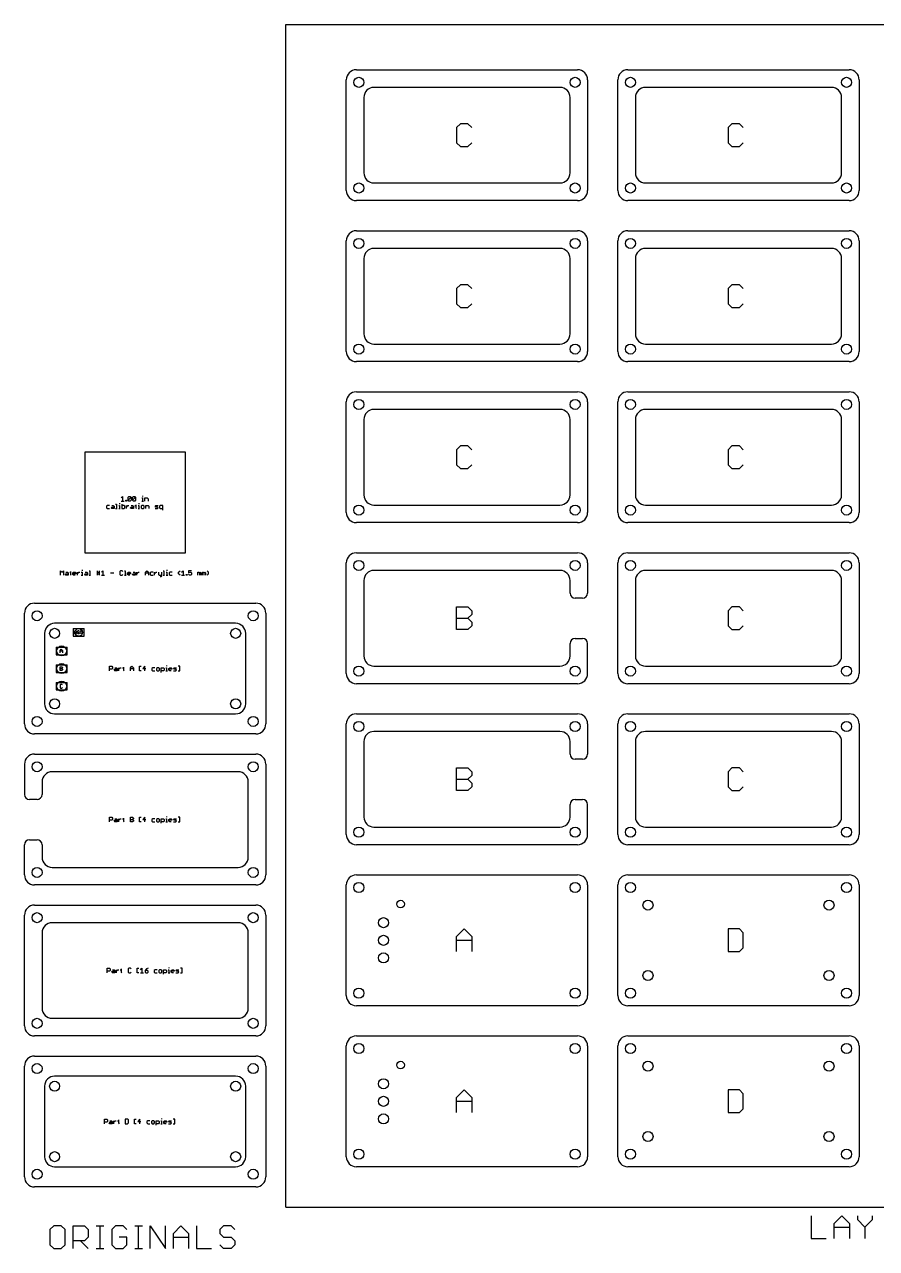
# Model space of a CAD drawing. Extents: x -2.6 to 11.8, y -0.4 to 11.8.
# Drawn here: x -2.6 to 5.87, y -0.41 to 11.75 of the extents above; entities that cross this region are included whole.
import ezdxf

# ---------------------------------------------------------------- set-up
doc = ezdxf.new("R2010")
doc.units = 0
for name, color, linetype in [('20', 7, 'CONTINUOUS'), ('47', 140, 'CONTINUOUS'), ('48', 82, 'CONTINUOUS'), ('49', 53, 'CONTINUOUS')]:
    doc.layers.add(name, color=color, linetype=linetype)

msp = doc.modelspace()

# ---------------------------------------------------------------- linework, layer by layer
at = {"layer": '20'}
for p, q in [((0.6, 10.1), (0.6, 11.2)), ((0.7, 11.3), (2.9, 11.3)), ((3, 11.2), (3, 10.1)), ((3.3, 10.1), (3.3, 11.2)), ((3.4, 11.3), (5.6, 11.3)), ((5.7, 11.2), (5.7, 10.1)), ((2.725, 11.125), (0.875, 11.125)), ((5.425, 11.125), (3.575, 11.125)), ((0.775, 11.025), (0.775, 10.275)), ((2.825, 10.275), (2.825, 11.025)), ((3.475, 11.025), (3.475, 10.275)), ((5.525, 10.275), (5.525, 11.025)), ((0.875, 10.175), (2.725, 10.175)), ((3.575, 10.175), (5.425, 10.175)), ((2.9, 10), (0.7, 10)), ((5.6, 10), (3.4, 10)), ((0.7, 9.7), (2.9, 9.7)), ((3.4, 9.7), (5.6, 9.7)), ((0.6, 8.5), (0.6, 9.6)), ((2.725, 9.525), (0.875, 9.525)), ((3, 9.6), (3, 8.5)), ((3.3, 8.5), (3.3, 9.6)), ((5.425, 9.525), (3.575, 9.525)), ((5.7, 9.6), (5.7, 8.5)), ((0.775, 9.425), (0.775, 8.675)), ((2.825, 8.675), (2.825, 9.425)), ((3.475, 9.425), (3.475, 8.675)), ((5.525, 8.675), (5.525, 9.425)), ((0.875, 8.575), (2.725, 8.575)), ((3.575, 8.575), (5.425, 8.575)), ((2.9, 8.4), (0.7, 8.4)), ((5.6, 8.4), (3.4, 8.4)), ((0.7, 8.1), (2.9, 8.1)), ((3.4, 8.1), (5.6, 8.1)), ((0.6, 6.9), (0.6, 8)), ((2.725, 7.925), (0.875, 7.925)), ((3, 8), (3, 6.9)), ((3.3, 6.9), (3.3, 8)), ((5.425, 7.925), (3.575, 7.925)), ((5.7, 8), (5.7, 6.9)), ((0.775, 7.825), (0.775, 7.075)), ((2.825, 7.075), (2.825, 7.825)), ((3.475, 7.825), (3.475, 7.075)), ((5.525, 7.075), (5.525, 7.825)), ((0.875, 6.975), (2.725, 6.975)), ((3.575, 6.975), (5.425, 6.975)), ((2.9, 6.8), (0.7, 6.8)), ((5.6, 6.8), (3.4, 6.8)), ((0.7, 6.5), (2.9, 6.5)), ((3.4, 6.5), (5.6, 6.5)), ((0.6, 5.3), (0.6, 6.4)), ((2.725, 6.325), (0.875, 6.325)), ((3, 6.4), (3, 6.1)), ((3.3, 5.3), (3.3, 6.4)), ((5.425, 6.325), (3.575, 6.325)), ((5.7, 6.4), (5.7, 5.3)), ((0.775, 6.225), (0.775, 5.475)), ((2.825, 6.1), (2.825, 6.225)), ((3.475, 6.225), (3.475, 5.475)), ((5.525, 5.475), (5.525, 6.225)), ((-2.5, 6), (-0.3, 6)), ((2.95, 6.05), (2.875, 6.05)), ((-2.6, 4.8), (-2.6, 5.9)), ((-0.2, 5.9), (-0.2, 4.8)), ((2.825, 5.475), (2.825, 5.6)), ((2.875, 5.65), (2.95, 5.65)), ((3, 5.3), (3, 5.6)), ((0.875, 5.375), (2.725, 5.375)), ((3.575, 5.375), (5.425, 5.375)), ((2.9, 5.2), (0.7, 5.2)), ((5.6, 5.2), (3.4, 5.2)), ((0.7, 4.9), (2.9, 4.9)), ((3.4, 4.9), (5.6, 4.9)), ((0.6, 3.7), (0.6, 4.8)), ((3, 4.8), (3, 4.5)), ((3.3, 3.7), (3.3, 4.8)), ((5.7, 4.8), (5.7, 3.7)), ((-0.3, 4.7), (-2.5, 4.7)), ((0.775, 4.625), (0.775, 3.875)), ((2.725, 4.725), (0.875, 4.725)), ((2.825, 4.5), (2.825, 4.625)), ((3.475, 4.625), (3.475, 3.875)), ((5.425, 4.725), (3.575, 4.725)), ((5.525, 3.875), (5.525, 4.625)), ((-2.6, 4.4), (-2.6, 4.1)), ((-2.5, 4.5), (-0.3, 4.5)), ((-0.2, 4.4), (-0.2, 3.3)), ((2.95, 4.45), (2.875, 4.45)), ((-0.475, 4.325), (-2.325, 4.325)), ((-2.425, 4.225), (-2.425, 4.1)), ((-0.375, 3.475), (-0.375, 4.225)), ((-2.475, 4.05), (-2.55, 4.05)), ((2.875, 4.05), (2.95, 4.05)), ((2.825, 3.875), (2.825, 4)), ((3, 3.7), (3, 4)), ((0.875, 3.775), (2.725, 3.775)), ((3.575, 3.775), (5.425, 3.775)), ((-2.55, 3.65), (-2.475, 3.65)), ((-2.6, 3.3), (-2.6, 3.6)), ((-2.425, 3.6), (-2.425, 3.475)), ((2.9, 3.6), (0.7, 3.6)), ((5.6, 3.6), (3.4, 3.6)), ((-2.325, 3.375), (-0.475, 3.375)), ((0.7, 3.3), (2.9, 3.3)), ((3.4, 3.3), (5.6, 3.3)), ((-0.3, 3.2), (-2.5, 3.2)), ((0.6, 2.1), (0.6, 3.2)), ((3, 3.2), (3, 2.1)), ((3.3, 2.1), (3.3, 3.2)), ((5.7, 3.2), (5.7, 2.1)), ((-2.5, 3), (-0.3, 3)), ((-2.6, 1.8), (-2.6, 2.9)), ((-0.475, 2.825), (-2.325, 2.825)), ((-0.2, 2.9), (-0.2, 1.8)), ((-2.425, 2.725), (-2.425, 1.975)), ((-0.375, 1.975), (-0.375, 2.725)), ((2.9, 2), (0.7, 2)), ((5.6, 2), (3.4, 2)), ((-2.325, 1.875), (-0.475, 1.875)), ((-0.3, 1.7), (-2.5, 1.7)), ((0.6, 0.5), (0.6, 1.6)), ((0.7, 1.7), (2.9, 1.7)), ((3, 1.6), (3, 0.5)), ((3.3, 0.5), (3.3, 1.6)), ((3.4, 1.7), (5.6, 1.7)), ((5.7, 1.6), (5.7, 0.5)), ((-2.5, 1.5), (-0.3, 1.5)), ((-2.6, 0.3), (-2.6, 1.4)), ((-0.2, 1.4), (-0.2, 0.3)), ((2.9, 0.4), (0.7, 0.4)), ((5.6, 0.4), (3.4, 0.4)), ((-0.3, 0.2), (-2.5, 0.2))]:
    msp.add_line(p, q, dxfattribs=at)
for centre, radius in [((0.725, 11.175), 0.05), ((2.875, 11.175), 0.05), ((3.425, 11.175), 0.05), ((5.575, 11.175), 0.05), ((0.725, 10.125), 0.05), ((2.875, 10.125), 0.05), ((3.425, 10.125), 0.05), ((5.575, 10.125), 0.05), ((0.725, 9.575), 0.05), ((2.875, 9.575), 0.05), ((3.425, 9.575), 0.05), ((5.575, 9.575), 0.05), ((0.725, 8.525), 0.05), ((2.875, 8.525), 0.05), ((3.425, 8.525), 0.05), ((5.575, 8.525), 0.05), ((0.725, 7.975), 0.05), ((2.875, 7.975), 0.05), ((3.425, 7.975), 0.05), ((5.575, 7.975), 0.05), ((0.725, 6.925), 0.05), ((2.875, 6.925), 0.05), ((3.425, 6.925), 0.05), ((5.575, 6.925), 0.05), ((0.725, 6.375), 0.05), ((2.875, 6.375), 0.05), ((3.425, 6.375), 0.05), ((5.575, 6.375), 0.05), ((-2.475, 5.875), 0.05), ((-0.325, 5.875), 0.05), ((-2.06, 5.71), 0.0375), ((-2.23, 5.525), 0.05), ((-2.23, 5.35), 0.05), ((0.725, 5.325), 0.05), ((2.875, 5.325), 0.05), ((3.425, 5.325), 0.05), ((5.575, 5.325), 0.05), ((-2.23, 5.175), 0.05), ((-2.475, 4.825), 0.05), ((-0.325, 4.825), 0.05), ((0.725, 4.775), 0.05), ((2.875, 4.775), 0.05), ((3.425, 4.775), 0.05), ((5.575, 4.775), 0.05), ((-2.475, 4.375), 0.05), ((-0.325, 4.375), 0.05), ((0.725, 3.725), 0.05), ((2.875, 3.725), 0.05), ((3.425, 3.725), 0.05), ((5.575, 3.725), 0.05), ((-2.475, 3.325), 0.05), ((-0.325, 3.325), 0.05), ((0.725, 3.175), 0.05), ((2.875, 3.175), 0.05), ((3.425, 3.175), 0.05), ((5.575, 3.175), 0.05), ((1.14, 3.01), 0.0375), ((3.6, 3), 0.05), ((5.4, 3), 0.05), ((-2.475, 2.875), 0.05), ((-0.325, 2.875), 0.05), ((0.97, 2.825), 0.05), ((0.97, 2.65), 0.05), ((0.97, 2.475), 0.05), ((3.6, 2.3), 0.05), ((5.4, 2.3), 0.05), ((0.725, 2.125), 0.05), ((2.875, 2.125), 0.05), ((3.425, 2.125), 0.05), ((5.575, 2.125), 0.05), ((-2.475, 1.825), 0.05), ((-0.325, 1.825), 0.05), ((0.725, 1.575), 0.05), ((2.875, 1.575), 0.05), ((3.425, 1.575), 0.05), ((5.575, 1.575), 0.05), ((-2.475, 1.375), 0.05), ((-0.325, 1.375), 0.05), ((1.14, 1.41), 0.0375), ((3.6, 1.4), 0.05), ((5.4, 1.4), 0.05), ((-2.3, 1.2), 0.05), ((-0.5, 1.2), 0.05), ((0.97, 1.225), 0.05), ((0.97, 1.05), 0.05), ((0.97, 0.875), 0.05), ((3.6, 0.7), 0.05), ((5.4, 0.7), 0.05), ((-2.3, 0.5), 0.05), ((-0.5, 0.5), 0.05), ((0.725, 0.525), 0.05), ((2.875, 0.525), 0.05), ((3.425, 0.525), 0.05), ((5.575, 0.525), 0.05), ((-2.475, 0.325), 0.05), ((-0.325, 0.325), 0.05)]:
    msp.add_circle(centre, radius, dxfattribs=at)
for centre, radius, start, end in [((0.7, 11.2), 0.1, 90, 180), ((2.9, 11.2), 0.1, 0, 90), ((3.4, 11.2), 0.1, 90, 180), ((5.6, 11.2), 0.1, 0, 90), ((0.875, 11.025), 0.1, 90, 180), ((2.725, 11.025), 0.1, 0, 90), ((3.575, 11.025), 0.1, 90, 180), ((5.425, 11.025), 0.1, 0, 90), ((0.875, 10.275), 0.1, 180, 270), ((2.725, 10.275), 0.1, 270, 0), ((3.575, 10.275), 0.1, 180, 270), ((5.425, 10.275), 0.1, 270, 0), ((0.7, 10.1), 0.1, 180, 270), ((2.9, 10.1), 0.1, 270, 0), ((3.4, 10.1), 0.1, 180, 270), ((5.6, 10.1), 0.1, 270, 0), ((0.7, 9.6), 0.1, 90, 180), ((2.9, 9.6), 0.1, 0, 90), ((3.4, 9.6), 0.1, 90, 180), ((5.6, 9.6), 0.1, 0, 90), ((0.875, 9.425), 0.1, 90, 180), ((2.725, 9.425), 0.1, 0, 90), ((3.575, 9.425), 0.1, 90, 180), ((5.425, 9.425), 0.1, 0, 90), ((0.875, 8.675), 0.1, 180, 270), ((2.725, 8.675), 0.1, 270, 0), ((3.575, 8.675), 0.1, 180, 270), ((5.425, 8.675), 0.1, 270, 0), ((0.7, 8.5), 0.1, 180, 270), ((2.9, 8.5), 0.1, 270, 0), ((3.4, 8.5), 0.1, 180, 270), ((5.6, 8.5), 0.1, 270, 0), ((0.7, 8), 0.1, 90, 180), ((2.9, 8), 0.1, 0, 90), ((3.4, 8), 0.1, 90, 180), ((5.6, 8), 0.1, 0, 90), ((0.875, 7.825), 0.1, 90, 180), ((2.725, 7.825), 0.1, 0, 90), ((3.575, 7.825), 0.1, 90, 180), ((5.425, 7.825), 0.1, 0, 90), ((0.875, 7.075), 0.1, 180, 270), ((2.725, 7.075), 0.1, 270, 0), ((3.575, 7.075), 0.1, 180, 270), ((5.425, 7.075), 0.1, 270, 0), ((0.7, 6.9), 0.1, 180, 270), ((2.9, 6.9), 0.1, 270, 0), ((3.4, 6.9), 0.1, 180, 270), ((5.6, 6.9), 0.1, 270, 0), ((0.7, 6.4), 0.1, 90, 180), ((2.9, 6.4), 0.1, 0, 90), ((3.4, 6.4), 0.1, 90, 180), ((5.6, 6.4), 0.1, 0, 90), ((0.875, 6.225), 0.1, 90, 180), ((2.725, 6.225), 0.1, 0, 90), ((3.575, 6.225), 0.1, 90, 180), ((5.425, 6.225), 0.1, 0, 90), ((2.875, 6.1), 0.05, 180, 270), ((2.95, 6.1), 0.05, 270, 0), ((-2.5, 5.9), 0.1, 90, 180), ((-0.3, 5.9), 0.1, 0, 90), ((2.875, 5.6), 0.05, 90, 180), ((2.95, 5.6), 0.05, 0, 90), ((0.875, 5.475), 0.1, 180, 270), ((2.725, 5.475), 0.1, 270, 0), ((3.575, 5.475), 0.1, 180, 270), ((5.425, 5.475), 0.1, 270, 0), ((0.7, 5.3), 0.1, 180, 270), ((2.9, 5.3), 0.1, 270, 0), ((3.4, 5.3), 0.1, 180, 270), ((5.6, 5.3), 0.1, 270, 0), ((0.7, 4.8), 0.1, 90, 180), ((2.9, 4.8), 0.1, 0, 90), ((3.4, 4.8), 0.1, 90, 180), ((5.6, 4.8), 0.1, 0, 90), ((-2.5, 4.8), 0.1, 180, 270), ((-0.3, 4.8), 0.1, 270, 0), ((0.875, 4.625), 0.1, 90, 180), ((2.725, 4.625), 0.1, 0, 90), ((3.575, 4.625), 0.1, 90, 180), ((5.425, 4.625), 0.1, 0, 90), ((-2.5, 4.4), 0.1, 90, 180), ((-0.3, 4.4), 0.1, 0, 90), ((2.875, 4.5), 0.05, 180, 270), ((2.95, 4.5), 0.05, 270, 0), ((-2.325, 4.225), 0.1, 90, 180), ((-0.475, 4.225), 0.1, 0, 90), ((-2.55, 4.1), 0.05, 180, 270), ((-2.475, 4.1), 0.05, 270, 0), ((2.875, 4), 0.05, 90, 180), ((2.95, 4), 0.05, 0, 90), ((0.875, 3.875), 0.1, 180, 270), ((2.725, 3.875), 0.1, 270, 0), ((3.575, 3.875), 0.1, 180, 270), ((5.425, 3.875), 0.1, 270, 0), ((-2.55, 3.6), 0.05, 90, 180), ((-2.475, 3.6), 0.05, 0, 90), ((0.7, 3.7), 0.1, 180, 270), ((2.9, 3.7), 0.1, 270, 0), ((3.4, 3.7), 0.1, 180, 270), ((5.6, 3.7), 0.1, 270, 0), ((-2.325, 3.475), 0.1, 180, 270), ((-0.475, 3.475), 0.1, 270, 0), ((-2.5, 3.3), 0.1, 180, 270), ((-0.3, 3.3), 0.1, 270, 0), ((0.7, 3.2), 0.1, 90, 180), ((2.9, 3.2), 0.1, 0, 90), ((3.4, 3.2), 0.1, 90, 180), ((5.6, 3.2), 0.1, 0, 90), ((-2.5, 2.9), 0.1, 90, 180), ((-0.3, 2.9), 0.1, 0, 90), ((-2.325, 2.725), 0.1, 90, 180), ((-0.475, 2.725), 0.1, 0, 90), ((0.7, 2.1), 0.1, 180, 270), ((2.9, 2.1), 0.1, 270, 0), ((3.4, 2.1), 0.1, 180, 270), ((5.6, 2.1), 0.1, 270, 0), ((-2.325, 1.975), 0.1, 180, 270), ((-0.475, 1.975), 0.1, 270, 0), ((-2.5, 1.8), 0.1, 180, 270), ((-0.3, 1.8), 0.1, 270, 0), ((0.7, 1.6), 0.1, 90, 180), ((2.9, 1.6), 0.1, 0, 90), ((3.4, 1.6), 0.1, 90, 180), ((5.6, 1.6), 0.1, 0, 90), ((-2.5, 1.4), 0.1, 90, 180), ((-0.3, 1.4), 0.1, 0, 90), ((0.7, 0.5), 0.1, 180, 270), ((2.9, 0.5), 0.1, 270, 0), ((3.4, 0.5), 0.1, 180, 270), ((5.6, 0.5), 0.1, 270, 0), ((-2.5, 0.3), 0.1, 180, 270), ((-0.3, 0.3), 0.1, 270, 0)]:
    msp.add_arc(centre, radius, start, end, dxfattribs=at)
at = {"layer": '47'}
for p, q in [((0, 11.75), (11.75, 11.75)), ((0, 0), (0, 11.75)), ((0, 0), (11.75, 0))]:
    msp.add_line(p, q, dxfattribs=at)
at = {"layer": '48'}
for p, q in [((1.734934, 10.762692), (1.697402, 10.72516)), ((1.697402, 10.72516), (1.697402, 10.575032)), ((1.809998, 10.762692), (1.734934, 10.762692)), ((1.84753, 10.72516), (1.809998, 10.762692)), ((4.434934, 10.762692), (4.397402, 10.72516)), ((4.397402, 10.72516), (4.397402, 10.575032)), ((4.509998, 10.762692), (4.434934, 10.762692)), ((4.54753, 10.72516), (4.509998, 10.762692)), ((1.697402, 10.575032), (1.734934, 10.5375)), ((1.734934, 10.5375), (1.809998, 10.5375)), ((1.809998, 10.5375), (1.84753, 10.575032)), ((4.397402, 10.575032), (4.434934, 10.5375)), ((4.434934, 10.5375), (4.509998, 10.5375)), ((4.509998, 10.5375), (4.54753, 10.575032)), ((1.734934, 9.162692), (1.697402, 9.12516)), ((1.697402, 9.12516), (1.697402, 8.975032)), ((1.809998, 9.162692), (1.734934, 9.162692)), ((1.84753, 9.12516), (1.809998, 9.162692)), ((4.434934, 9.162692), (4.397402, 9.12516)), ((4.397402, 9.12516), (4.397402, 8.975032)), ((4.509998, 9.162692), (4.434934, 9.162692)), ((4.54753, 9.12516), (4.509998, 9.162692)), ((1.697402, 8.975032), (1.734934, 8.9375)), ((1.734934, 8.9375), (1.809998, 8.9375)), ((1.809998, 8.9375), (1.84753, 8.975032)), ((4.397402, 8.975032), (4.434934, 8.9375)), ((4.434934, 8.9375), (4.509998, 8.9375)), ((4.509998, 8.9375), (4.54753, 8.975032)), ((1.734934, 7.562692), (1.697402, 7.52516)), ((1.809998, 7.562692), (1.734934, 7.562692)), ((1.84753, 7.52516), (1.809998, 7.562692)), ((4.434934, 7.562692), (4.397402, 7.52516)), ((4.509998, 7.562692), (4.434934, 7.562692)), ((4.54753, 7.52516), (4.509998, 7.562692)), ((1.697402, 7.52516), (1.697402, 7.375032)), ((4.397402, 7.52516), (4.397402, 7.375032)), ((1.697402, 7.375032), (1.734934, 7.3375)), ((1.734934, 7.3375), (1.809998, 7.3375)), ((1.809998, 7.3375), (1.84753, 7.375032)), ((4.397402, 7.375032), (4.434934, 7.3375)), ((4.434934, 7.3375), (4.509998, 7.3375)), ((4.509998, 7.3375), (4.54753, 7.375032)), ((-2.02712, 6.330045), (-2.02712, 6.322538)), ((-1.183067, 6.330045), (-1.183067, 6.322538)), ((-2.241803, 6.2775), (-2.241803, 6.322538)), ((-2.241803, 6.322538), (-2.22679, 6.307526)), ((-2.22679, 6.307526), (-2.211777, 6.322538)), ((-2.211777, 6.322538), (-2.211777, 6.2775)), ((-2.195764, 6.285006), (-2.188257, 6.292513)), ((-2.188257, 6.2775), (-2.195764, 6.285006)), ((-2.188257, 6.307526), (-2.173244, 6.307526)), ((-2.188257, 6.292513), (-2.165738, 6.292513)), ((-2.165738, 6.2775), (-2.188257, 6.2775)), ((-2.173244, 6.307526), (-2.165738, 6.300019)), ((-2.165738, 6.300019), (-2.165738, 6.2775)), ((-2.149724, 6.307526), (-2.134711, 6.307526)), ((-2.142218, 6.315032), (-2.142218, 6.285006)), ((-2.142218, 6.285006), (-2.134711, 6.2775)), ((-2.119031, 6.300019), (-2.111525, 6.307526)), ((-2.119031, 6.285006), (-2.119031, 6.300019)), ((-2.089006, 6.292513), (-2.119031, 6.292513)), ((-2.111525, 6.2775), (-2.119031, 6.285006)), ((-2.111525, 6.307526), (-2.096512, 6.307526)), ((-2.096512, 6.2775), (-2.111525, 6.2775)), ((-2.096512, 6.307526), (-2.089006, 6.300019)), ((-2.089006, 6.300019), (-2.089006, 6.292513)), ((-2.072992, 6.2775), (-2.072992, 6.307526)), ((-2.072992, 6.292513), (-2.057979, 6.307526)), ((-2.057979, 6.307526), (-2.050473, 6.307526)), ((-2.034626, 6.307526), (-2.02712, 6.307526)), ((-2.034626, 6.2775), (-2.019613, 6.2775)), ((-2.02712, 6.307526), (-2.02712, 6.2775)), ((-2.003933, 6.285006), (-1.996427, 6.292513)), ((-1.996427, 6.2775), (-2.003933, 6.285006)), ((-1.996427, 6.307526), (-1.981414, 6.307526)), ((-1.996427, 6.292513), (-1.973908, 6.292513)), ((-1.973908, 6.2775), (-1.996427, 6.2775)), ((-1.981414, 6.307526), (-1.973908, 6.300019)), ((-1.973908, 6.300019), (-1.973908, 6.2775)), ((-1.957894, 6.322538), (-1.950388, 6.322538)), ((-1.957894, 6.2775), (-1.942881, 6.2775)), ((-1.950388, 6.322538), (-1.950388, 6.2775)), ((-1.881162, 6.307526), (-1.858643, 6.307526)), ((-1.881162, 6.292513), (-1.851137, 6.292513)), ((-1.873656, 6.2775), (-1.873656, 6.322538)), ((-1.858643, 6.322538), (-1.858643, 6.2775)), ((-1.858643, 6.307526), (-1.851137, 6.307526)), ((-1.835123, 6.307526), (-1.82011, 6.322538)), ((-1.835123, 6.2775), (-1.805097, 6.2775)), ((-1.82011, 6.322538), (-1.82011, 6.2775)), ((-1.743044, 6.300019), (-1.713019, 6.300019)), ((-1.64346, 6.322538), (-1.650966, 6.315032)), ((-1.650966, 6.315032), (-1.650966, 6.285006)), ((-1.650966, 6.285006), (-1.64346, 6.2775)), ((-1.628447, 6.322538), (-1.64346, 6.322538)), ((-1.64346, 6.2775), (-1.628447, 6.2775)), ((-1.62094, 6.315032), (-1.628447, 6.322538)), ((-1.628447, 6.2775), (-1.62094, 6.285006)), ((-1.604927, 6.322538), (-1.59742, 6.322538)), ((-1.604927, 6.2775), (-1.589914, 6.2775)), ((-1.59742, 6.322538), (-1.59742, 6.2775)), ((-1.574234, 6.300019), (-1.566727, 6.307526)), ((-1.574234, 6.285006), (-1.574234, 6.300019)), ((-1.544208, 6.292513), (-1.574234, 6.292513)), ((-1.566727, 6.2775), (-1.574234, 6.285006)), ((-1.566727, 6.307526), (-1.551715, 6.307526)), ((-1.551715, 6.2775), (-1.566727, 6.2775)), ((-1.551715, 6.307526), (-1.544208, 6.300019)), ((-1.544208, 6.300019), (-1.544208, 6.292513)), ((-1.528195, 6.285006), (-1.520688, 6.292513)), ((-1.520688, 6.2775), (-1.528195, 6.285006)), ((-1.520688, 6.307526), (-1.505675, 6.307526)), ((-1.520688, 6.292513), (-1.498169, 6.292513)), ((-1.498169, 6.2775), (-1.520688, 6.2775)), ((-1.505675, 6.307526), (-1.498169, 6.300019)), ((-1.498169, 6.300019), (-1.498169, 6.2775)), ((-1.482155, 6.2775), (-1.482155, 6.307526)), ((-1.482155, 6.292513), (-1.467143, 6.307526)), ((-1.467143, 6.307526), (-1.459636, 6.307526)), ((-1.39775, 6.307526), (-1.382737, 6.322538)), ((-1.39775, 6.2775), (-1.39775, 6.307526)), ((-1.39775, 6.300019), (-1.367725, 6.300019)), ((-1.382737, 6.322538), (-1.367725, 6.307526)), ((-1.367725, 6.307526), (-1.367725, 6.2775)), ((-1.344204, 6.307526), (-1.351711, 6.300019)), ((-1.351711, 6.300019), (-1.351711, 6.285006)), ((-1.351711, 6.285006), (-1.344204, 6.2775)), ((-1.321685, 6.307526), (-1.344204, 6.307526)), ((-1.344204, 6.2775), (-1.321685, 6.2775)), ((-1.305672, 6.2775), (-1.305672, 6.307526)), ((-1.305672, 6.292513), (-1.290659, 6.307526)), ((-1.290659, 6.307526), (-1.283152, 6.307526)), ((-1.267306, 6.307526), (-1.267306, 6.285006)), ((-1.267306, 6.285006), (-1.259799, 6.2775)), ((-1.259799, 6.2775), (-1.23728, 6.2775)), ((-1.244786, 6.262487), (-1.252293, 6.262487)), ((-1.23728, 6.269994), (-1.244786, 6.262487)), ((-1.23728, 6.307526), (-1.23728, 6.269994)), ((-1.221266, 6.322538), (-1.21376, 6.322538)), ((-1.221266, 6.2775), (-1.206254, 6.2775)), ((-1.21376, 6.322538), (-1.21376, 6.2775)), ((-1.190574, 6.307526), (-1.183067, 6.307526)), ((-1.190574, 6.2775), (-1.175561, 6.2775)), ((-1.183067, 6.307526), (-1.183067, 6.2775)), ((-1.152374, 6.307526), (-1.159881, 6.300019)), ((-1.159881, 6.300019), (-1.159881, 6.285006)), ((-1.159881, 6.285006), (-1.152374, 6.2775)), ((-1.129855, 6.307526), (-1.152374, 6.307526)), ((-1.152374, 6.2775), (-1.129855, 6.2775)), ((-1.067802, 6.307526), (-1.052789, 6.322538)), ((-1.067802, 6.292513), (-1.067802, 6.307526)), ((-1.052789, 6.2775), (-1.067802, 6.292513)), ((-1.037109, 6.307526), (-1.022097, 6.322538)), ((-1.037109, 6.2775), (-1.007084, 6.2775)), ((-1.022097, 6.322538), (-1.022097, 6.2775)), ((-0.99107, 6.2775), (-0.99107, 6.285006)), ((-0.99107, 6.285006), (-0.983564, 6.285006)), ((-0.983564, 6.2775), (-0.99107, 6.2775)), ((-0.983564, 6.285006), (-0.983564, 6.2775)), ((-0.938025, 6.322538), (-0.968051, 6.322538)), ((-0.968051, 6.322538), (-0.968051, 6.300019)), ((-0.968051, 6.300019), (-0.953038, 6.307526)), ((-0.960544, 6.2775), (-0.968051, 6.285006)), ((-0.945531, 6.2775), (-0.960544, 6.2775)), ((-0.953038, 6.307526), (-0.945531, 6.307526)), ((-0.945531, 6.307526), (-0.938025, 6.300019)), ((-0.938025, 6.285006), (-0.945531, 6.2775)), ((-0.938025, 6.300019), (-0.938025, 6.285006)), ((-0.875972, 6.2775), (-0.875972, 6.307526)), ((-0.875972, 6.307526), (-0.868466, 6.307526)), ((-0.868466, 6.307526), (-0.860959, 6.300019)), ((-0.860959, 6.300019), (-0.853453, 6.307526)), ((-0.860959, 6.300019), (-0.860959, 6.2775)), ((-0.853453, 6.307526), (-0.845947, 6.300019)), ((-0.845947, 6.300019), (-0.845947, 6.2775)), ((-0.829933, 6.2775), (-0.829933, 6.307526)), ((-0.829933, 6.307526), (-0.822427, 6.307526)), ((-0.822427, 6.307526), (-0.81492, 6.300019)), ((-0.81492, 6.300019), (-0.807414, 6.307526)), ((-0.81492, 6.300019), (-0.81492, 6.2775)), ((-0.807414, 6.307526), (-0.799907, 6.300019)), ((-0.799907, 6.300019), (-0.799907, 6.2775)), ((-0.768881, 6.307526), (-0.783894, 6.322538)), ((-0.783894, 6.2775), (-0.768881, 6.292513)), ((-0.768881, 6.292513), (-0.768881, 6.307526)), ((1.697402, 5.7375), (1.697402, 5.962692)), ((1.697402, 5.962692), (1.809998, 5.962692)), ((1.809998, 5.962692), (1.84753, 5.92516)), ((4.434934, 5.962692), (4.397402, 5.92516)), ((4.509998, 5.962692), (4.434934, 5.962692)), ((4.54753, 5.92516), (4.509998, 5.962692)), ((1.697402, 5.850096), (1.809998, 5.850096)), ((1.84753, 5.887628), (1.809998, 5.850096)), ((1.809998, 5.850096), (1.84753, 5.812564)), ((1.84753, 5.92516), (1.84753, 5.887628)), ((4.397402, 5.92516), (4.397402, 5.775032)), ((1.809998, 5.7375), (1.697402, 5.7375)), ((1.84753, 5.775032), (1.809998, 5.7375)), ((1.84753, 5.812564), (1.84753, 5.775032)), ((4.397402, 5.775032), (4.434934, 5.7375)), ((4.434934, 5.7375), (4.509998, 5.7375)), ((4.509998, 5.7375), (4.54753, 5.775032)), ((-1.754305, 5.3275), (-1.754305, 5.372538)), ((-1.754305, 5.372538), (-1.731786, 5.372538)), ((-1.731786, 5.372538), (-1.724279, 5.365032)), ((-1.724279, 5.365032), (-1.724279, 5.350019)), ((-1.700759, 5.357526), (-1.685746, 5.357526)), ((-1.685746, 5.357526), (-1.67824, 5.350019)), ((-1.662226, 5.3275), (-1.662226, 5.357526)), ((-1.662226, 5.342513), (-1.647214, 5.357526)), ((-1.647214, 5.357526), (-1.639707, 5.357526)), ((-1.62386, 5.357526), (-1.608848, 5.357526)), ((-1.616354, 5.365032), (-1.616354, 5.335006)), ((-1.547128, 5.357526), (-1.532116, 5.372538)), ((-1.547128, 5.3275), (-1.547128, 5.357526)), ((-1.532116, 5.372538), (-1.517103, 5.357526)), ((-1.517103, 5.357526), (-1.517103, 5.3275)), ((-1.45505, 5.3275), (-1.45505, 5.372538)), ((-1.45505, 5.372538), (-1.440037, 5.372538)), ((-1.401838, 5.372538), (-1.424357, 5.350019)), ((-1.401838, 5.3275), (-1.401838, 5.372538)), ((-1.324772, 5.357526), (-1.332279, 5.350019)), ((-1.302253, 5.357526), (-1.324772, 5.357526)), ((-1.278733, 5.357526), (-1.286239, 5.350019)), ((-1.26372, 5.357526), (-1.278733, 5.357526)), ((-1.256214, 5.350019), (-1.26372, 5.357526)), ((-1.2402, 5.312487), (-1.2402, 5.357526)), ((-1.2402, 5.357526), (-1.217681, 5.357526)), ((-1.217681, 5.357526), (-1.210174, 5.350019)), ((-1.194161, 5.357526), (-1.186654, 5.357526)), ((-1.186654, 5.380045), (-1.186654, 5.372538)), ((-1.186654, 5.357526), (-1.186654, 5.3275)), ((-1.163468, 5.350019), (-1.155962, 5.357526)), ((-1.155962, 5.357526), (-1.140949, 5.357526)), ((-1.140949, 5.357526), (-1.133442, 5.350019)), ((-1.117429, 5.350019), (-1.109922, 5.357526)), ((-1.109922, 5.357526), (-1.087403, 5.357526)), ((-1.056377, 5.372538), (-1.07139, 5.372538)), ((-1.056377, 5.3275), (-1.056377, 5.372538)), ((-1.731786, 5.342513), (-1.754305, 5.342513)), ((-1.724279, 5.350019), (-1.731786, 5.342513)), ((-1.708266, 5.335006), (-1.700759, 5.342513)), ((-1.700759, 5.3275), (-1.708266, 5.335006)), ((-1.700759, 5.342513), (-1.67824, 5.342513)), ((-1.67824, 5.3275), (-1.700759, 5.3275)), ((-1.67824, 5.350019), (-1.67824, 5.3275)), ((-1.616354, 5.335006), (-1.608848, 5.3275)), ((-1.547128, 5.350019), (-1.517103, 5.350019)), ((-1.440037, 5.3275), (-1.45505, 5.3275)), ((-1.424357, 5.350019), (-1.394331, 5.350019)), ((-1.332279, 5.350019), (-1.332279, 5.335006)), ((-1.332279, 5.335006), (-1.324772, 5.3275)), ((-1.324772, 5.3275), (-1.302253, 5.3275)), ((-1.286239, 5.350019), (-1.286239, 5.335006)), ((-1.286239, 5.335006), (-1.278733, 5.3275)), ((-1.278733, 5.3275), (-1.26372, 5.3275)), ((-1.26372, 5.3275), (-1.256214, 5.335006)), ((-1.256214, 5.335006), (-1.256214, 5.350019)), ((-1.217681, 5.3275), (-1.2402, 5.3275)), ((-1.210174, 5.335006), (-1.217681, 5.3275)), ((-1.210174, 5.350019), (-1.210174, 5.335006)), ((-1.194161, 5.3275), (-1.179148, 5.3275)), ((-1.163468, 5.335006), (-1.163468, 5.350019)), ((-1.133442, 5.342513), (-1.163468, 5.342513)), ((-1.155962, 5.3275), (-1.163468, 5.335006)), ((-1.140949, 5.3275), (-1.155962, 5.3275)), ((-1.133442, 5.350019), (-1.133442, 5.342513)), ((-1.109922, 5.342513), (-1.117429, 5.350019)), ((-1.117429, 5.3275), (-1.09491, 5.3275)), ((-1.09491, 5.342513), (-1.109922, 5.342513)), ((-1.087403, 5.335006), (-1.09491, 5.342513)), ((-1.09491, 5.3275), (-1.087403, 5.335006)), ((-1.07139, 5.3275), (-1.056377, 5.3275)), ((1.697402, 4.1375), (1.697402, 4.362692)), ((1.697402, 4.362692), (1.809998, 4.362692)), ((1.809998, 4.362692), (1.84753, 4.32516)), ((1.84753, 4.287628), (1.809998, 4.250096)), ((1.84753, 4.32516), (1.84753, 4.287628)), ((4.434934, 4.362692), (4.397402, 4.32516)), ((4.397402, 4.32516), (4.397402, 4.175032)), ((4.509998, 4.362692), (4.434934, 4.362692)), ((4.54753, 4.32516), (4.509998, 4.362692)), ((1.697402, 4.250096), (1.809998, 4.250096)), ((1.809998, 4.1375), (1.697402, 4.1375)), ((1.809998, 4.250096), (1.84753, 4.212564)), ((1.84753, 4.175032), (1.809998, 4.1375)), ((1.84753, 4.212564), (1.84753, 4.175032)), ((4.397402, 4.175032), (4.434934, 4.1375)), ((4.434934, 4.1375), (4.509998, 4.1375)), ((4.509998, 4.1375), (4.54753, 4.175032)), ((-1.754305, 3.8275), (-1.754305, 3.872538)), ((-1.754305, 3.872538), (-1.731786, 3.872538)), ((-1.731786, 3.842513), (-1.754305, 3.842513)), ((-1.731786, 3.872538), (-1.724279, 3.865032)), ((-1.724279, 3.850019), (-1.731786, 3.842513)), ((-1.724279, 3.865032), (-1.724279, 3.850019)), ((-1.708266, 3.835006), (-1.700759, 3.842513)), ((-1.700759, 3.8275), (-1.708266, 3.835006)), ((-1.700759, 3.857526), (-1.685746, 3.857526)), ((-1.700759, 3.842513), (-1.67824, 3.842513)), ((-1.67824, 3.8275), (-1.700759, 3.8275)), ((-1.685746, 3.857526), (-1.67824, 3.850019)), ((-1.67824, 3.850019), (-1.67824, 3.8275)), ((-1.662226, 3.8275), (-1.662226, 3.857526)), ((-1.662226, 3.842513), (-1.647214, 3.857526)), ((-1.647214, 3.857526), (-1.639707, 3.857526)), ((-1.62386, 3.857526), (-1.608848, 3.857526)), ((-1.616354, 3.865032), (-1.616354, 3.835006)), ((-1.616354, 3.835006), (-1.608848, 3.8275)), ((-1.547128, 3.8275), (-1.547128, 3.872538)), ((-1.547128, 3.872538), (-1.524609, 3.872538)), ((-1.547128, 3.850019), (-1.524609, 3.850019)), ((-1.524609, 3.8275), (-1.547128, 3.8275)), ((-1.524609, 3.872538), (-1.517103, 3.865032)), ((-1.517103, 3.857526), (-1.524609, 3.850019)), ((-1.524609, 3.850019), (-1.517103, 3.842513)), ((-1.517103, 3.835006), (-1.524609, 3.8275)), ((-1.517103, 3.865032), (-1.517103, 3.857526)), ((-1.517103, 3.842513), (-1.517103, 3.835006)), ((-1.45505, 3.8275), (-1.45505, 3.872538)), ((-1.45505, 3.872538), (-1.440037, 3.872538)), ((-1.440037, 3.8275), (-1.45505, 3.8275)), ((-1.401838, 3.872538), (-1.424357, 3.850019)), ((-1.424357, 3.850019), (-1.394331, 3.850019)), ((-1.401838, 3.8275), (-1.401838, 3.872538)), ((-1.324772, 3.857526), (-1.332279, 3.850019)), ((-1.332279, 3.850019), (-1.332279, 3.835006)), ((-1.332279, 3.835006), (-1.324772, 3.8275)), ((-1.302253, 3.857526), (-1.324772, 3.857526)), ((-1.324772, 3.8275), (-1.302253, 3.8275)), ((-1.278733, 3.857526), (-1.286239, 3.850019)), ((-1.286239, 3.850019), (-1.286239, 3.835006)), ((-1.286239, 3.835006), (-1.278733, 3.8275)), ((-1.26372, 3.857526), (-1.278733, 3.857526)), ((-1.278733, 3.8275), (-1.26372, 3.8275)), ((-1.256214, 3.850019), (-1.26372, 3.857526)), ((-1.26372, 3.8275), (-1.256214, 3.835006)), ((-1.256214, 3.835006), (-1.256214, 3.850019)), ((-1.2402, 3.812487), (-1.2402, 3.857526)), ((-1.2402, 3.857526), (-1.217681, 3.857526)), ((-1.217681, 3.8275), (-1.2402, 3.8275)), ((-1.217681, 3.857526), (-1.210174, 3.850019)), ((-1.210174, 3.835006), (-1.217681, 3.8275)), ((-1.210174, 3.850019), (-1.210174, 3.835006)), ((-1.194161, 3.857526), (-1.186654, 3.857526)), ((-1.194161, 3.8275), (-1.179148, 3.8275)), ((-1.186654, 3.880045), (-1.186654, 3.872538)), ((-1.186654, 3.857526), (-1.186654, 3.8275)), ((-1.163468, 3.850019), (-1.155962, 3.857526)), ((-1.163468, 3.835006), (-1.163468, 3.850019)), ((-1.133442, 3.842513), (-1.163468, 3.842513)), ((-1.155962, 3.8275), (-1.163468, 3.835006)), ((-1.155962, 3.857526), (-1.140949, 3.857526)), ((-1.140949, 3.8275), (-1.155962, 3.8275)), ((-1.140949, 3.857526), (-1.133442, 3.850019)), ((-1.133442, 3.850019), (-1.133442, 3.842513)), ((-1.117429, 3.850019), (-1.109922, 3.857526)), ((-1.109922, 3.842513), (-1.117429, 3.850019)), ((-1.117429, 3.8275), (-1.09491, 3.8275)), ((-1.109922, 3.857526), (-1.087403, 3.857526)), ((-1.09491, 3.842513), (-1.109922, 3.842513)), ((-1.087403, 3.835006), (-1.09491, 3.842513)), ((-1.09491, 3.8275), (-1.087403, 3.835006)), ((-1.056377, 3.872538), (-1.07139, 3.872538)), ((-1.07139, 3.8275), (-1.056377, 3.8275)), ((-1.056377, 3.8275), (-1.056377, 3.872538)), ((1.697402, 2.687628), (1.772466, 2.762692)), ((1.697402, 2.5375), (1.697402, 2.687628)), ((1.772466, 2.762692), (1.84753, 2.687628)), ((1.84753, 2.687628), (1.84753, 2.5375)), ((4.397402, 2.762692), (4.397402, 2.5375)), ((4.509998, 2.762692), (4.397402, 2.762692)), ((4.54753, 2.72516), (4.509998, 2.762692)), ((4.54753, 2.575032), (4.54753, 2.72516)), ((1.697402, 2.650096), (1.84753, 2.650096)), ((4.509998, 2.5375), (4.54753, 2.575032)), ((4.397402, 2.5375), (4.509998, 2.5375)), ((-1.777325, 2.3275), (-1.777325, 2.372538)), ((-1.777325, 2.372538), (-1.754805, 2.372538)), ((-1.754805, 2.342513), (-1.777325, 2.342513)), ((-1.754805, 2.372538), (-1.747299, 2.365032)), ((-1.747299, 2.350019), (-1.754805, 2.342513)), ((-1.747299, 2.365032), (-1.747299, 2.350019)), ((-1.731285, 2.335006), (-1.723779, 2.342513)), ((-1.723779, 2.3275), (-1.731285, 2.335006)), ((-1.723779, 2.357526), (-1.708766, 2.357526)), ((-1.723779, 2.342513), (-1.70126, 2.342513)), ((-1.70126, 2.3275), (-1.723779, 2.3275)), ((-1.708766, 2.357526), (-1.70126, 2.350019)), ((-1.70126, 2.350019), (-1.70126, 2.3275)), ((-1.685246, 2.3275), (-1.685246, 2.357526)), ((-1.685246, 2.342513), (-1.670233, 2.357526)), ((-1.670233, 2.357526), (-1.662727, 2.357526)), ((-1.64688, 2.357526), (-1.631867, 2.357526)), ((-1.639374, 2.365032), (-1.639374, 2.335006)), ((-1.639374, 2.335006), (-1.631867, 2.3275)), ((-1.562642, 2.372538), (-1.570148, 2.365032)), ((-1.570148, 2.365032), (-1.570148, 2.335006)), ((-1.570148, 2.335006), (-1.562642, 2.3275)), ((-1.547629, 2.372538), (-1.562642, 2.372538)), ((-1.562642, 2.3275), (-1.547629, 2.3275)), ((-1.540122, 2.365032), (-1.547629, 2.372538)), ((-1.547629, 2.3275), (-1.540122, 2.335006)), ((-1.47807, 2.3275), (-1.47807, 2.372538)), ((-1.47807, 2.372538), (-1.463057, 2.372538)), ((-1.463057, 2.3275), (-1.47807, 2.3275)), ((-1.447377, 2.357526), (-1.432364, 2.372538)), ((-1.447377, 2.3275), (-1.417351, 2.3275)), ((-1.432364, 2.372538), (-1.432364, 2.3275)), ((-1.386325, 2.365032), (-1.401337, 2.350019)), ((-1.401337, 2.350019), (-1.401337, 2.335006)), ((-1.378818, 2.350019), (-1.401337, 2.350019)), ((-1.401337, 2.335006), (-1.393831, 2.3275)), ((-1.393831, 2.3275), (-1.378818, 2.3275)), ((-1.371312, 2.372538), (-1.386325, 2.365032)), ((-1.371312, 2.342513), (-1.378818, 2.350019)), ((-1.378818, 2.3275), (-1.371312, 2.335006)), ((-1.371312, 2.335006), (-1.371312, 2.342513)), ((-1.301753, 2.357526), (-1.309259, 2.350019)), ((-1.309259, 2.350019), (-1.309259, 2.335006)), ((-1.309259, 2.335006), (-1.301753, 2.3275)), ((-1.279233, 2.357526), (-1.301753, 2.357526)), ((-1.301753, 2.3275), (-1.279233, 2.3275)), ((-1.255713, 2.357526), (-1.26322, 2.350019)), ((-1.26322, 2.350019), (-1.26322, 2.335006)), ((-1.26322, 2.335006), (-1.255713, 2.3275)), ((-1.240701, 2.357526), (-1.255713, 2.357526)), ((-1.255713, 2.3275), (-1.240701, 2.3275)), ((-1.233194, 2.350019), (-1.240701, 2.357526)), ((-1.240701, 2.3275), (-1.233194, 2.335006)), ((-1.233194, 2.335006), (-1.233194, 2.350019)), ((-1.21718, 2.312487), (-1.21718, 2.357526)), ((-1.21718, 2.357526), (-1.194661, 2.357526)), ((-1.194661, 2.3275), (-1.21718, 2.3275)), ((-1.194661, 2.357526), (-1.187155, 2.350019)), ((-1.187155, 2.335006), (-1.194661, 2.3275)), ((-1.187155, 2.350019), (-1.187155, 2.335006)), ((-1.171141, 2.357526), (-1.163635, 2.357526)), ((-1.171141, 2.3275), (-1.156128, 2.3275)), ((-1.163635, 2.380045), (-1.163635, 2.372538)), ((-1.163635, 2.357526), (-1.163635, 2.3275)), ((-1.140448, 2.350019), (-1.132942, 2.357526)), ((-1.140448, 2.335006), (-1.140448, 2.350019)), ((-1.110423, 2.342513), (-1.140448, 2.342513)), ((-1.132942, 2.3275), (-1.140448, 2.335006)), ((-1.132942, 2.357526), (-1.117929, 2.357526)), ((-1.117929, 2.3275), (-1.132942, 2.3275)), ((-1.117929, 2.357526), (-1.110423, 2.350019)), ((-1.110423, 2.350019), (-1.110423, 2.342513)), ((-1.094409, 2.350019), (-1.086903, 2.357526)), ((-1.086903, 2.342513), (-1.094409, 2.350019)), ((-1.094409, 2.3275), (-1.07189, 2.3275)), ((-1.086903, 2.357526), (-1.064384, 2.357526)), ((-1.07189, 2.342513), (-1.086903, 2.342513)), ((-1.064384, 2.335006), (-1.07189, 2.342513)), ((-1.07189, 2.3275), (-1.064384, 2.335006)), ((-1.033357, 2.372538), (-1.04837, 2.372538)), ((-1.04837, 2.3275), (-1.033357, 2.3275)), ((-1.033357, 2.3275), (-1.033357, 2.372538)), ((1.697402, 1.087628), (1.772466, 1.162692)), ((1.772466, 1.162692), (1.84753, 1.087628)), ((4.397402, 1.162692), (4.397402, 0.9375)), ((4.509998, 1.162692), (4.397402, 1.162692)), ((4.54753, 1.12516), (4.509998, 1.162692)), ((4.54753, 0.975032), (4.54753, 1.12516)), ((1.697402, 0.9375), (1.697402, 1.087628)), ((1.697402, 1.050096), (1.84753, 1.050096)), ((1.84753, 1.087628), (1.84753, 0.9375)), ((4.509998, 0.9375), (4.54753, 0.975032)), ((-1.804305, 0.8275), (-1.804305, 0.872538)), ((-1.804305, 0.872538), (-1.781786, 0.872538)), ((-1.781786, 0.872538), (-1.774279, 0.865032)), ((-1.774279, 0.865032), (-1.774279, 0.850019)), ((-1.750759, 0.857526), (-1.735746, 0.857526)), ((-1.735746, 0.857526), (-1.72824, 0.850019)), ((-1.712226, 0.8275), (-1.712226, 0.857526)), ((-1.712226, 0.842513), (-1.697214, 0.857526)), ((-1.697214, 0.857526), (-1.689707, 0.857526)), ((-1.67386, 0.857526), (-1.658848, 0.857526)), ((-1.666354, 0.865032), (-1.666354, 0.835006)), ((-1.597128, 0.872538), (-1.597128, 0.8275)), ((-1.574609, 0.872538), (-1.597128, 0.872538)), ((-1.567103, 0.865032), (-1.574609, 0.872538)), ((-1.567103, 0.835006), (-1.567103, 0.865032)), ((-1.50505, 0.8275), (-1.50505, 0.872538)), ((-1.50505, 0.872538), (-1.490037, 0.872538)), ((-1.451838, 0.872538), (-1.474357, 0.850019)), ((-1.451838, 0.8275), (-1.451838, 0.872538)), ((-1.374772, 0.857526), (-1.382279, 0.850019)), ((-1.352253, 0.857526), (-1.374772, 0.857526)), ((-1.328733, 0.857526), (-1.336239, 0.850019)), ((-1.31372, 0.857526), (-1.328733, 0.857526)), ((-1.306214, 0.850019), (-1.31372, 0.857526)), ((-1.2902, 0.812487), (-1.2902, 0.857526)), ((-1.2902, 0.857526), (-1.267681, 0.857526)), ((-1.267681, 0.857526), (-1.260174, 0.850019)), ((-1.244161, 0.857526), (-1.236654, 0.857526)), ((-1.236654, 0.880045), (-1.236654, 0.872538)), ((-1.236654, 0.857526), (-1.236654, 0.8275)), ((-1.213468, 0.850019), (-1.205962, 0.857526)), ((-1.205962, 0.857526), (-1.190949, 0.857526)), ((-1.190949, 0.857526), (-1.183442, 0.850019)), ((-1.167429, 0.850019), (-1.159922, 0.857526)), ((-1.159922, 0.857526), (-1.137403, 0.857526)), ((-1.106377, 0.872538), (-1.12139, 0.872538)), ((-1.106377, 0.8275), (-1.106377, 0.872538)), ((4.397402, 0.9375), (4.509998, 0.9375)), ((-1.781786, 0.842513), (-1.804305, 0.842513)), ((-1.774279, 0.850019), (-1.781786, 0.842513)), ((-1.758266, 0.835006), (-1.750759, 0.842513)), ((-1.750759, 0.8275), (-1.758266, 0.835006)), ((-1.750759, 0.842513), (-1.72824, 0.842513)), ((-1.72824, 0.8275), (-1.750759, 0.8275)), ((-1.72824, 0.850019), (-1.72824, 0.8275)), ((-1.666354, 0.835006), (-1.658848, 0.8275)), ((-1.597128, 0.8275), (-1.574609, 0.8275)), ((-1.574609, 0.8275), (-1.567103, 0.835006)), ((-1.490037, 0.8275), (-1.50505, 0.8275)), ((-1.474357, 0.850019), (-1.444331, 0.850019)), ((-1.382279, 0.850019), (-1.382279, 0.835006)), ((-1.382279, 0.835006), (-1.374772, 0.8275)), ((-1.374772, 0.8275), (-1.352253, 0.8275)), ((-1.336239, 0.850019), (-1.336239, 0.835006)), ((-1.336239, 0.835006), (-1.328733, 0.8275)), ((-1.328733, 0.8275), (-1.31372, 0.8275)), ((-1.31372, 0.8275), (-1.306214, 0.835006)), ((-1.306214, 0.835006), (-1.306214, 0.850019)), ((-1.267681, 0.8275), (-1.2902, 0.8275)), ((-1.260174, 0.835006), (-1.267681, 0.8275)), ((-1.260174, 0.850019), (-1.260174, 0.835006)), ((-1.244161, 0.8275), (-1.229148, 0.8275)), ((-1.213468, 0.835006), (-1.213468, 0.850019)), ((-1.183442, 0.842513), (-1.213468, 0.842513)), ((-1.205962, 0.8275), (-1.213468, 0.835006)), ((-1.190949, 0.8275), (-1.205962, 0.8275)), ((-1.183442, 0.850019), (-1.183442, 0.842513)), ((-1.159922, 0.842513), (-1.167429, 0.850019)), ((-1.167429, 0.8275), (-1.14491, 0.8275)), ((-1.14491, 0.842513), (-1.159922, 0.842513)), ((-1.137403, 0.835006), (-1.14491, 0.842513)), ((-1.14491, 0.8275), (-1.137403, 0.835006)), ((-1.12139, 0.8275), (-1.106377, 0.8275)), ((5.22191, -0.087308), (5.22191, -0.3125)), ((5.452107, -0.162372), (5.527171, -0.087308)), ((5.527171, -0.087308), (5.602235, -0.162372)), ((5.682303, -0.087308), (5.682303, -0.12484)), ((5.832431, -0.12484), (5.832431, -0.087308)), ((-2.309121, -0.187308), (-2.346653, -0.22484)), ((-2.346653, -0.22484), (-2.346653, -0.374968)), ((-2.234057, -0.187308), (-2.309121, -0.187308)), ((-2.196525, -0.22484), (-2.234057, -0.187308)), ((-2.196525, -0.374968), (-2.196525, -0.22484)), ((-2.116456, -0.4125), (-2.116456, -0.187308)), ((-2.116456, -0.187308), (-2.00386, -0.187308)), ((-2.00386, -0.187308), (-1.966328, -0.22484)), ((-1.966328, -0.22484), (-1.966328, -0.299904)), ((-1.88626, -0.187308), (-1.811195, -0.187308)), ((-1.848728, -0.4125), (-1.848728, -0.187308)), ((-1.695263, -0.187308), (-1.732795, -0.22484)), ((-1.732795, -0.22484), (-1.732795, -0.374968)), ((-1.620199, -0.187308), (-1.695263, -0.187308)), ((-1.582667, -0.22484), (-1.620199, -0.187308)), ((-1.502598, -0.187308), (-1.427534, -0.187308)), ((-1.465066, -0.4125), (-1.465066, -0.187308)), ((-1.349134, -0.4125), (-1.349134, -0.187308)), ((-1.349134, -0.187308), (-1.199006, -0.4125)), ((-1.199006, -0.4125), (-1.199006, -0.187308)), ((-1.118937, -0.262372), (-1.043873, -0.187308)), ((-1.043873, -0.187308), (-0.968809, -0.262372)), ((-0.888741, -0.187308), (-0.888741, -0.4125)), ((-0.621012, -0.187308), (-0.658544, -0.22484)), ((-0.658544, -0.22484), (-0.658544, -0.262372)), ((-0.545948, -0.187308), (-0.621012, -0.187308)), ((-0.508416, -0.22484), (-0.545948, -0.187308)), ((5.452107, -0.3125), (5.452107, -0.162372)), ((5.452107, -0.199904), (5.602235, -0.199904)), ((5.602235, -0.162372), (5.602235, -0.3125)), ((5.682303, -0.12484), (5.757367, -0.199904)), ((5.757367, -0.199904), (5.832431, -0.12484)), ((5.757367, -0.199904), (5.757367, -0.3125)), ((-2.00386, -0.337436), (-2.116456, -0.337436)), ((-2.041392, -0.337436), (-1.966328, -0.4125)), ((-1.966328, -0.299904), (-2.00386, -0.337436)), ((-1.582667, -0.299904), (-1.657731, -0.299904)), ((-1.582667, -0.374968), (-1.582667, -0.299904)), ((-1.118937, -0.4125), (-1.118937, -0.262372)), ((-1.118937, -0.299904), (-0.968809, -0.299904)), ((-0.968809, -0.262372), (-0.968809, -0.4125)), ((-0.658544, -0.262372), (-0.621012, -0.299904)), ((-0.621012, -0.299904), (-0.545948, -0.299904)), ((-0.545948, -0.299904), (-0.508416, -0.337436)), ((-0.508416, -0.337436), (-0.508416, -0.374968)), ((5.22191, -0.3125), (5.372038, -0.3125)), ((-2.346653, -0.374968), (-2.309121, -0.4125)), ((-2.309121, -0.4125), (-2.234057, -0.4125)), ((-2.234057, -0.4125), (-2.196525, -0.374968)), ((-1.88626, -0.4125), (-1.811195, -0.4125)), ((-1.732795, -0.374968), (-1.695263, -0.4125)), ((-1.695263, -0.4125), (-1.620199, -0.4125)), ((-1.620199, -0.4125), (-1.582667, -0.374968)), ((-1.502598, -0.4125), (-1.427534, -0.4125)), ((-0.888741, -0.4125), (-0.738612, -0.4125)), ((-0.621012, -0.4125), (-0.658544, -0.374968)), ((-0.545948, -0.4125), (-0.621012, -0.4125)), ((-0.508416, -0.374968), (-0.545948, -0.4125))]:
    msp.add_line(p, q, dxfattribs=at)
at = {"layer": '49'}
for p, q in [((-2, 7.5), (-2, 6.5)), ((-1, 7.5), (-2, 7.5)), ((-1, 6.5), (-1, 7.5)), ((-1.639455, 7.045026), (-1.624442, 7.060038)), ((-1.624442, 7.060038), (-1.624442, 7.015)), ((-1.570396, 7.052532), (-1.562889, 7.060038)), ((-1.562889, 7.060038), (-1.547877, 7.060038)), ((-1.547877, 7.060038), (-1.54037, 7.052532)), ((-1.524357, 7.052532), (-1.51685, 7.060038)), ((-1.51685, 7.060038), (-1.501837, 7.060038)), ((-1.501837, 7.060038), (-1.494331, 7.052532)), ((-1.424772, 7.067545), (-1.424772, 7.060038)), ((-1.777739, 6.970026), (-1.785246, 6.962519)), ((-1.785246, 6.962519), (-1.785246, 6.947506)), ((-1.785246, 6.947506), (-1.777739, 6.94)), ((-1.75522, 6.970026), (-1.777739, 6.970026)), ((-1.777739, 6.94), (-1.75522, 6.94)), ((-1.739207, 6.947506), (-1.7317, 6.955013)), ((-1.7317, 6.94), (-1.739207, 6.947506)), ((-1.7317, 6.970026), (-1.716687, 6.970026)), ((-1.7317, 6.955013), (-1.709181, 6.955013)), ((-1.709181, 6.94), (-1.7317, 6.94)), ((-1.716687, 6.970026), (-1.709181, 6.962519)), ((-1.709181, 6.962519), (-1.709181, 6.94)), ((-1.693167, 6.985038), (-1.685661, 6.985038)), ((-1.693167, 6.94), (-1.678155, 6.94)), ((-1.685661, 6.985038), (-1.685661, 6.94)), ((-1.662475, 6.970026), (-1.654968, 6.970026)), ((-1.662475, 6.94), (-1.647462, 6.94)), ((-1.654968, 6.992545), (-1.654968, 6.985038)), ((-1.654968, 6.970026), (-1.654968, 6.94)), ((-1.639455, 7.015), (-1.609429, 7.015)), ((-1.631782, 6.985038), (-1.631782, 6.94)), ((-1.609263, 6.970026), (-1.631782, 6.970026)), ((-1.631782, 6.94), (-1.609263, 6.94)), ((-1.601756, 6.962519), (-1.609263, 6.970026)), ((-1.609263, 6.94), (-1.601756, 6.947506)), ((-1.601756, 6.947506), (-1.601756, 6.962519)), ((-1.593415, 7.015), (-1.593415, 7.022506)), ((-1.593415, 7.022506), (-1.585909, 7.022506)), ((-1.585909, 7.015), (-1.593415, 7.015)), ((-1.585909, 7.022506), (-1.585909, 7.015)), ((-1.585742, 6.94), (-1.585742, 6.970026)), ((-1.585742, 6.955013), (-1.57073, 6.970026)), ((-1.57073, 6.970026), (-1.563223, 6.970026)), ((-1.570396, 7.022506), (-1.570396, 7.052532)), ((-1.570396, 7.022506), (-1.54037, 7.052532)), ((-1.562889, 7.015), (-1.570396, 7.022506)), ((-1.547877, 7.015), (-1.562889, 7.015)), ((-1.54037, 7.022506), (-1.547877, 7.015)), ((-1.547376, 6.947506), (-1.53987, 6.955013)), ((-1.53987, 6.94), (-1.547376, 6.947506)), ((-1.54037, 7.052532), (-1.54037, 7.022506)), ((-1.53987, 6.970026), (-1.524857, 6.970026)), ((-1.53987, 6.955013), (-1.517351, 6.955013)), ((-1.517351, 6.94), (-1.53987, 6.94)), ((-1.524857, 6.970026), (-1.517351, 6.962519)), ((-1.524357, 7.022506), (-1.524357, 7.052532)), ((-1.524357, 7.022506), (-1.494331, 7.052532)), ((-1.51685, 7.015), (-1.524357, 7.022506)), ((-1.517351, 6.962519), (-1.517351, 6.94)), ((-1.501837, 7.015), (-1.51685, 7.015)), ((-1.494331, 7.022506), (-1.501837, 7.015)), ((-1.501337, 6.970026), (-1.486324, 6.970026)), ((-1.494331, 7.052532), (-1.494331, 7.022506)), ((-1.493831, 6.977532), (-1.493831, 6.947506)), ((-1.493831, 6.947506), (-1.486324, 6.94)), ((-1.470644, 6.970026), (-1.463138, 6.970026)), ((-1.470644, 6.94), (-1.455632, 6.94)), ((-1.463138, 6.992545), (-1.463138, 6.985038)), ((-1.463138, 6.970026), (-1.463138, 6.94)), ((-1.432445, 6.970026), (-1.439952, 6.962519)), ((-1.439952, 6.962519), (-1.439952, 6.947506)), ((-1.439952, 6.947506), (-1.432445, 6.94)), ((-1.417432, 6.970026), (-1.432445, 6.970026)), ((-1.432445, 6.94), (-1.417432, 6.94)), ((-1.432278, 7.045026), (-1.424772, 7.045026)), ((-1.432278, 7.015), (-1.417265, 7.015)), ((-1.424772, 7.045026), (-1.424772, 7.015)), ((-1.409926, 6.962519), (-1.417432, 6.970026)), ((-1.417432, 6.94), (-1.409926, 6.947506)), ((-1.409926, 6.947506), (-1.409926, 6.962519)), ((-1.401585, 7.015), (-1.401585, 7.045026)), ((-1.401585, 7.045026), (-1.379066, 7.045026)), ((-1.393912, 6.94), (-1.393912, 6.970026)), ((-1.393912, 6.970026), (-1.371393, 6.970026)), ((-1.379066, 7.045026), (-1.37156, 7.037519)), ((-1.37156, 7.037519), (-1.37156, 7.015)), ((-1.371393, 6.970026), (-1.363887, 6.962519)), ((-1.363887, 6.962519), (-1.363887, 6.94)), ((-1.301834, 6.962519), (-1.294328, 6.970026)), ((-1.294328, 6.955013), (-1.301834, 6.962519)), ((-1.301834, 6.94), (-1.279315, 6.94)), ((-1.294328, 6.970026), (-1.271808, 6.970026)), ((-1.279315, 6.955013), (-1.294328, 6.955013)), ((-1.271808, 6.947506), (-1.279315, 6.955013)), ((-1.279315, 6.94), (-1.271808, 6.947506)), ((-1.248288, 6.970026), (-1.255795, 6.962519)), ((-1.255795, 6.962519), (-1.255795, 6.947506)), ((-1.255795, 6.947506), (-1.248288, 6.94)), ((-1.225769, 6.970026), (-1.248288, 6.970026)), ((-1.248288, 6.94), (-1.225769, 6.94)), ((-1.225769, 6.924987), (-1.225769, 6.970026)), ((-2, 6.5), (-1, 6.5)), ((-0.5, 5.8), (-2.3, 5.8)), ((-2.115, 5.7475), (-2.005, 5.7475)), ((-2.115, 5.7475), (-2.115, 5.6725)), ((-2.099935, 5.6965), (-2.099935, 5.723523)), ((-2.099935, 5.723523), (-2.086424, 5.723523)), ((-2.086424, 5.723523), (-2.08192, 5.719019)), ((-2.08192, 5.719019), (-2.08192, 5.710011)), ((-2.067808, 5.723523), (-2.072312, 5.719019)), ((-2.072312, 5.719019), (-2.072312, 5.714515)), ((-2.0588, 5.723523), (-2.067808, 5.723523)), ((-2.054297, 5.719019), (-2.0588, 5.723523)), ((-2.044688, 5.723523), (-2.026673, 5.723523)), ((-2.035681, 5.6965), (-2.035681, 5.723523)), ((-2.005, 5.6725), (-2.005, 5.747)), ((-2.4, 5.7), (-2.4, 5)), ((-2.115, 5.6725), (-2.005, 5.6725)), ((-2.086424, 5.705508), (-2.099935, 5.705508)), ((-2.090928, 5.705508), (-2.08192, 5.6965)), ((-2.08192, 5.710011), (-2.086424, 5.705508)), ((-2.072312, 5.714515), (-2.067808, 5.710011)), ((-2.067808, 5.6965), (-2.072312, 5.701004)), ((-2.067808, 5.710011), (-2.0588, 5.710011)), ((-2.0588, 5.6965), (-2.067808, 5.6965)), ((-2.0588, 5.710011), (-2.054297, 5.705508)), ((-2.054297, 5.701004), (-2.0588, 5.6965)), ((-2.054297, 5.705508), (-2.054297, 5.701004)), ((-0.4, 5), (-0.4, 5.7)), ((-2.285, 5.5625), (-2.175, 5.5625)), ((-2.285, 5.5625), (-2.285, 5.4875)), ((-2.285, 5.4875), (-2.175, 5.4875)), ((-2.246416, 5.53102), (-2.234406, 5.543031)), ((-2.246416, 5.507), (-2.246416, 5.53102)), ((-2.246416, 5.525015), (-2.222395, 5.525015)), ((-2.234406, 5.543031), (-2.222395, 5.53102)), ((-2.222395, 5.53102), (-2.222395, 5.507)), ((-2.175, 5.4875), (-2.175, 5.562)), ((-2.285, 5.3875), (-2.175, 5.3875)), ((-2.285, 5.3875), (-2.285, 5.3125)), ((-2.246416, 5.332), (-2.246416, 5.368031)), ((-2.246416, 5.368031), (-2.2284, 5.368031)), ((-2.2284, 5.368031), (-2.222395, 5.362026)), ((-2.222395, 5.35602), (-2.2284, 5.350015)), ((-2.222395, 5.362026), (-2.222395, 5.35602)), ((-2.175, 5.3125), (-2.175, 5.387)), ((-2.285, 5.3125), (-2.175, 5.3125)), ((-2.246416, 5.350015), (-2.2284, 5.350015)), ((-2.2284, 5.332), (-2.246416, 5.332)), ((-2.2284, 5.350015), (-2.222395, 5.34401)), ((-2.222395, 5.338005), (-2.2284, 5.332)), ((-2.222395, 5.34401), (-2.222395, 5.338005)), ((-2.285, 5.2125), (-2.175, 5.2125)), ((-2.285, 5.2125), (-2.285, 5.1375)), ((-2.285, 5.1375), (-2.175, 5.1375)), ((-2.240411, 5.193031), (-2.246416, 5.187026)), ((-2.246416, 5.187026), (-2.246416, 5.163005)), ((-2.246416, 5.163005), (-2.240411, 5.157)), ((-2.2284, 5.193031), (-2.240411, 5.193031)), ((-2.240411, 5.157), (-2.2284, 5.157)), ((-2.222395, 5.187026), (-2.2284, 5.193031)), ((-2.2284, 5.157), (-2.222395, 5.163005)), ((-2.175, 5.1375), (-2.175, 5.212)), ((-2.3, 4.9), (-0.5, 4.9)), ((-0.5, 1.3), (-2.3, 1.3)), ((-2.4, 1.2), (-2.4, 0.5)), ((-0.4, 0.5), (-0.4, 1.2)), ((-2.3, 0.4), (-0.5, 0.4))]:
    msp.add_line(p, q, dxfattribs=at)
for centre in [(-2.3, 5.7), (-0.5, 5.7), (-2.3, 5), (-0.5, 5), (-2.3, 1.2), (-0.5, 1.2), (-2.3, 0.5), (-0.5, 0.5)]:
    msp.add_circle(centre, 0.05, dxfattribs=at)
for centre, start, end in [((-2.3, 5.7), 90, 180), ((-0.5, 5.7), 0, 90), ((-2.3, 5), 180, 270), ((-0.5, 5), 270, 0), ((-2.3, 1.2), 90, 180), ((-0.5, 1.2), 0, 90), ((-2.3, 0.5), 180, 270), ((-0.5, 0.5), 270, 0)]:
    msp.add_arc(centre, 0.1, start, end, dxfattribs=at)

doc.saveas('drawing.dxf')
